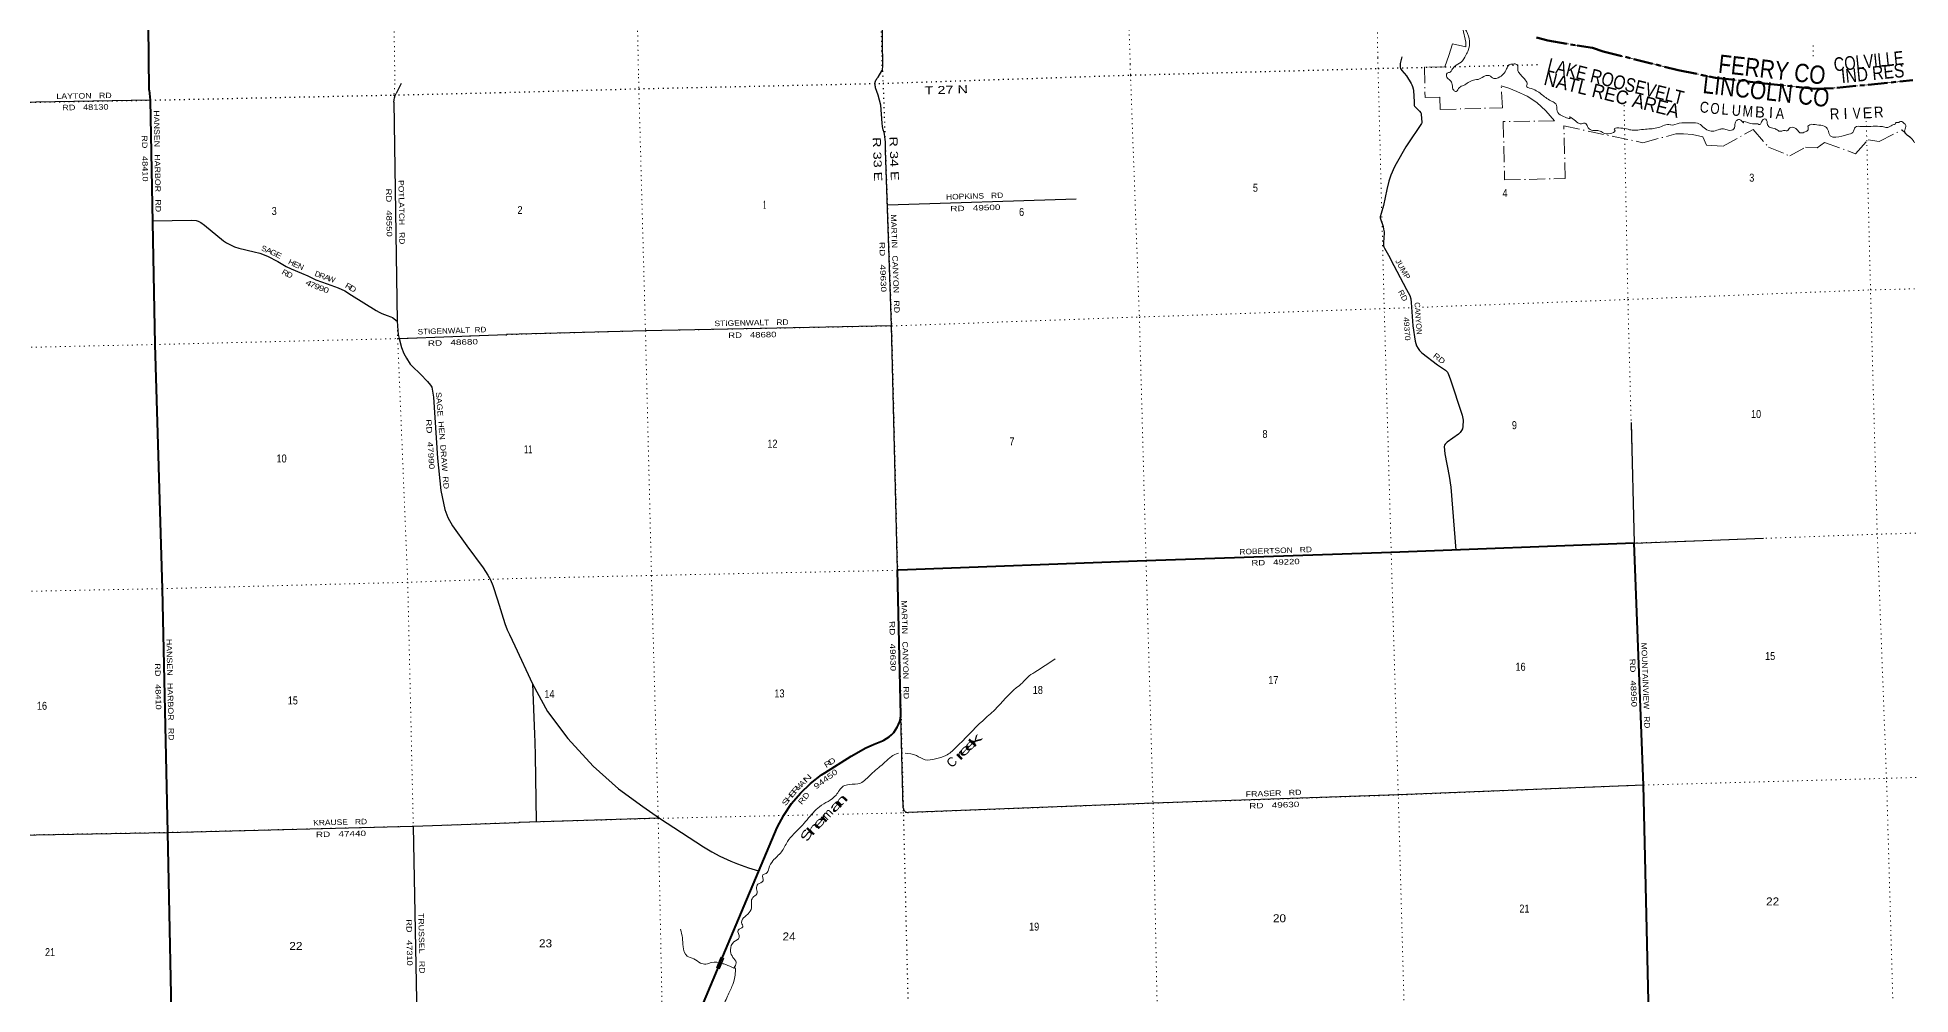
# Model space of a CAD drawing. Header units: feet. Extents: x 493183 to 745759, y 5472 to 195788.
# Drawn here: x 576721 to 617686, y 125339 to 146274 of the extents above; entities that cross this region are included whole.
import ezdxf
from ezdxf.enums import TextEntityAlignment as Align

# ---------------------------------------------------------------- set-up
doc = ezdxf.new("R2010")
doc.units = ezdxf.units.FT
doc.header["$LTSCALE"] = 70
for name, pattern in [('DOT_DASHED', [7.7, 5, -1.2, 0.3, -1.2]), ('DOTTED', [1.5, 0.3, -1.2]), ('LONG_DASH_SHORT_DASH', [9.9, 6, -1.2, 1.5, -1.2])]:
    doc.linetypes.add(name, pattern=pattern)
for name, color, linetype, lineweight in [('11', 7, 'LONG_DASH_SHORT_DASH', 60), ('26', 7, 'Continuous', 40), ('27', 7, 'Continuous', 13), ('29', 7, 'Continuous', 25), ('39', 7, 'Continuous', 13), ('44', 7, 'DOT_DASHED', 13), ('6', 7, 'DOTTED', 25), ('61', 7, 'Continuous', 13), ('7', 7, 'DOTTED', 13)]:
    doc.layers.add(name, color=color, linetype=linetype, lineweight=lineweight)
for name, color, linetype in [('12', 7, 'Continuous'), ('30', 7, 'Continuous'), ('41', 7, 'Continuous')]:
    doc.layers.add(name, color=color, linetype=linetype)

msp = doc.modelspace()

# ---------------------------------------------------------------- linework, layer by layer
at = {"layer": '11'}
for points in [[(609506.44, 146274.77), (609754.05, 146211.1), (610392.54, 146097.42), (610731.89, 146046.9), (610960.62, 145969.26)], [(610960.62, 145969.26), (612603.27, 145560.39), (613423.38, 145391.81), (614495.53, 145270.3), (615584.87, 145148.55), (616071.74, 145171.02), (617736.43, 145337.94)]]:
    msp.add_lwpolyline(points, dxfattribs=at)
at = {"layer": '26'}
for points in [[(579163.69, 145124.24), (579142.6, 147247.8)], [(579163.69, 145124.24), (579188.93, 144903.73), (579286.78, 139557.42), (579446.86, 134217), (579564.41, 128885.38), (579675.21, 123577.74)], [(612465.68, 103346.6), (612367.96, 108615.94), (612276.11, 113815.66), (612278.84, 113866.12), (612146.92, 119213.97), (611970.72, 124560.7), (611846.54, 129920.84), (611643.51, 135214.47), (606327.29, 135006.57), (600966.11, 134823.72), (595553.96, 134619.72), (595528.96, 134618.78)], [(593940.5, 130191.45), (594518.3, 130555.37), (594840.07, 130732.79), (594953.13, 130785.16), (595020.82, 130814.65), (595200.36, 130890.88), (595228.72, 130903.58), (595289.62, 130936.6), (595346.74, 130975.8), (595399.44, 131020.76), (595447.16, 131070.98), (595489.36, 131125.91), (595525.59, 131184.96), (595555.45, 131247.47), (595578.61, 131312.75), (595594.83, 131380.1), (595603.91, 131448.78), (595528.96, 134618.78)], [(592897.62, 128995.48), (593041.27, 129263.14), (593212.11, 129514.31), (593408.27, 129746.25), (593627.6, 129956.42), (593867.69, 130142.51), (593940.5, 130191.45)], [(590406.57, 123880.14), (590421.26, 123884.58), (590513.12, 123923.19), (590600.45, 123971.19), (590682.27, 124028.06), (590757.71, 124093.17), (590825.92, 124165.81), (590886.17, 124245.19), (590937.8, 124330.42), (590944.41, 124342.98), (591592.89, 125887.64), (591603.39, 125912.64), (591710.66, 126168.16), (592897.62, 128995.48)]]:
    msp.add_lwpolyline(points, dxfattribs=at)
at = {"layer": '29'}
for p, q in [((584678.81, 145270.58), (584564.09, 145050.84)), ((579188.93, 144903.73), (574028.85, 144812.79)), ((584516.5, 144861.12), (584591.36, 140065.2)), ((595316.64, 142614.99), (599434.36, 142746.03)), ((579237.24, 142264.27), (580095.24, 142277.37)), ((584628.59, 139691.56), (584641.28, 139691.93)), ((584629.71, 139691.51), (586982.61, 139773.36)), ((586971.38, 139759.87), (586973.51, 139755.9)), ((587550.81, 132137.58), (587591.89, 131035.27)), ((587608.1, 130571.27), (587630.1, 129116.25)), ((590324.04, 129193.6), (587248.53, 129103.94)), ((584940.4, 129020.55), (585042.39, 123670.33))]:
    msp.add_line(p, q, dxfattribs=at)
for points in [[(595160.84, 148835.83), (595200.86, 145652.13), (595198.65, 145632.73), (595186.1, 145545.51)], [(606558.67, 145849.89), (606525.36, 145707.19), (606522.01, 145679.89), (606522.02, 145648.11), (606524.25, 145624.7), (606534.28, 145594.6), (606544.29, 145572.87), (606559.91, 145550), (606660.18, 145434.63), (606767.15, 145269.64), (606781.65, 145241.22), (606795.02, 145202.2), (606809.51, 145148.69), (606816.18, 145113.57), (606829.55, 144868.31), (606829.55, 144796.97), (606832.92, 144786.37), (606840.71, 144773.55), (606869.67, 144739), (606945.44, 144658.73), (606972.2, 144623.61), (606982.23, 144608), (606985.56, 144591.84), (606996.72, 144417.93), (606995.61, 144406.79), (606990.01, 144395.64), (606945.44, 144328.75), (606718.12, 143989.85), (606646.81, 143882.83), (606437.32, 143512.72), (606401.17, 143445.55)], [(595052.52, 145175.39), (595045.63, 145195.13), (595040.84, 145215.48), (595038.2, 145236.22), (595037.75, 145257.12), (595039.48, 145277.95), (595043.38, 145298.49), (595049.41, 145318.51), (595057.49, 145337.79), (595067.55, 145356.12), (595079.47, 145373.3), (595093.12, 145389.13), (595100.44, 145398.83), (595104.91, 145404.52), (595186.1, 145545.51)], [(584516.5, 144861.12), (584521.85, 144910.98), (584528.53, 144955.53), (584544.12, 145003.43), (584564.09, 145050.84)], [(595166.34, 144789.8), (595110.79, 145010.36), (595052.52, 145175.39)], [(595166.34, 144789.8), (595110.79, 145010.36), (595052.52, 145175.39)], [(595237.2, 144193.34), (595217.39, 144256.27), (595202.68, 144327.03), (595195.45, 144398.94), (595166.34, 144789.8)], [(595528.96, 134618.78), (595399.16, 139962.65), (595266.31, 143801.21), (595264.25, 143980.59), (595243.45, 144158.78), (595237.2, 144193.34)], [(606401.17, 143445.55), (606318.11, 143259.11), (606275.76, 143133.15), (606228.96, 142946.97), (606162.11, 142599.15), (606108.62, 142425.24), (606088.56, 142351.66), (606087.45, 142329.92), (606090.79, 142304.84), (606148.73, 142135.39), (606162.11, 142078.53), (606171.02, 142022.79), (606171.02, 141992.69), (606157.65, 141787.57), (606158.77, 141742.4), (606162.11, 141718.99), (606169.91, 141692.24), (606179.93, 141667.17), (606295.83, 141462.58), (606315.71, 141427.54)], [(580095.24, 142277.37), (580192.11, 142268.96), (580238.87, 142256.71), (580294.54, 142226.64), (580376.92, 142167.6), (580786.63, 141829), (580857.88, 141781.11), (580929.13, 141744.35), (581027.11, 141696.45), (581125.08, 141664.15), (581463.53, 141588.41), (581583.77, 141557.22)], [(581583.77, 141557.22), (581755.22, 141487.05), (581977.89, 141373.44), (582158.25, 141266.51), (582269.58, 141213.05), (582496.7, 141121.71), (582634.75, 141057.11), (582763.9, 140994.73), (582808.43, 140975.8), (583060.04, 140885.58), (583294.1, 140797.52)], [(606315.71, 141427.54), (606665.78, 140760.23), (606737.1, 140626.46), (606757.16, 140558.46), (606763.84, 140474.84), (606799.5, 139966.48), (606852.99, 139627.58), (606879.73, 139531.71), (606915.39, 139469.28), (606948.82, 139429.15), (606995.62, 139377.86), (607343.28, 139110.31), (607512.67, 138994.36), (607557.23, 138949.77), (607583.98, 138905.18), (607619.63, 138807.08), (607878.15, 138013.33), (607900.44, 137905.19), (607895.98, 137763.61), (607884.84, 137713.44), (607864.78, 137673.31), (607835.81, 137630.95), (607797.92, 137594.16), (607548.32, 137424.7), (607505.98, 137381.23), (607494.83, 137358.93), (607485.91, 137326.6), (607503.74, 137166.07), (607592.89, 136675.55), (607628.55, 136434.75), (607739.93, 135058.66)], [(583294.1, 140797.52), (583443.03, 140730.75), (583592.21, 140639.42), (584131.06, 140298.59), (584193.41, 140262.94), (584255.75, 140233.99), (584371.54, 140193.89), (584449.47, 140164.93), (584482.87, 140144.88), (584591.36, 140065.2)], [(584591.36, 140065.2), (584600.89, 139861.97), (584609.8, 139778.44), (584629.71, 139691.51)], [(584629.71, 139691.51), (584683.28, 139491.07), (584734.49, 139362.98), (584794.61, 139259.39), (584874.77, 139131.3), (584914.85, 139085.63), (585097.43, 138907.42), (585248.85, 138751.48), (585315.65, 138666.84), (585342.37, 138622.28), (585355.73, 138582.18), (585380.79, 138406.29)], [(595399.16, 139962.65), (590017.79, 139859.91), (586982.61, 139773.36)], [(585380.79, 138406.29), (585470.97, 137071.44), (585541.5, 136360.83)], [(611574.93, 137854.59), (611643.51, 135214.47), (614467.39, 135318.77)], [(585541.5, 136360.83), (585631.84, 135949.09), (585694.19, 135773.11), (585801.07, 135592.66), (586112.8, 135156.04), (586469.06, 134674.86), (586571.49, 134510.02), (586629.38, 134407.54), (586678.37, 134287.26), (586780.8, 133970.92), (586941.11, 133454.1), (586994.55, 133318.23), (587047.99, 133213.51), (587159.6, 132968.28)], [(587159.6, 132968.28), (587550.81, 132137.58), (587874.08, 131527.34), (588319.81, 130938.72), (588872.5, 130332.26), (589425.2, 129841.74), (589960.07, 129449.33), (590324.04, 129193.6)], [(595655.58, 129423.8), (595605.42, 131433.37), (595601.99, 131397.82)], [(611846.54, 129920.84), (606482.12, 129707.67), (601118.98, 129522.76), (595770.19, 129319.57)], [(558233.26, 128422.42), (563616.34, 128590.04), (568877.96, 128645.22), (574229.46, 128791.74), (579564.41, 128885.38), (584940.4, 129020.55), (587248.53, 129103.94)], [(590324.04, 129193.6), (591283.87, 128568.62), (591466.62, 128457.14), (591644.91, 128363.49), (591885.6, 128256.47), (592032.69, 128198.5), (592273.38, 128109.31), (592493.39, 128046.72)], [(595655.58, 129423.8), (595671, 129373.69), (595681.02, 129354.74), (595696.63, 129340.8), (595708.88, 129331.33), (595730.05, 129324.64), (595750.11, 129321.29), (595770.19, 129319.57)]]:
    msp.add_lwpolyline(points, dxfattribs=at)
msp.add_arc((626244.76, 132153.07), 38669.03, 181.65648, 182.34441, dxfattribs=at)
at = {"layer": '39'}
for points in [[(606291.14, 151852.41), (606400.31, 151749.73), (606494.35, 151505.48), (606419.13, 151437.34), (606287.78, 151351.89), (606250.44, 151211.88), (606099.07, 150837.45), (606053.53, 150703.33), (606070.25, 150394.93), (606093.37, 150070.52), (606219.58, 149738.15), (606285.73, 149477.18), (606290.87, 149332), (606255.93, 149173.88), (606308.94, 149148.74), (606460.37, 149050.97), (606516.7, 148777.69), (606449.94, 148691.56), (606442.59, 148564.28), (606435.91, 148499.57), (606391.04, 148428.01), (606387.48, 148405.74), (606468.6, 148387.24), (606563.38, 148296.37), (606653.26, 148245.76), (606788.36, 148062.9), (606827.09, 147950.69), (606901.38, 147780.7), (606946.12, 147670.64), (607026.83, 147577.46), (607091.55, 147383.06), (607126.16, 147087.14), (607235.61, 146877.51), (607314.3, 146784.3), (607466.73, 146640.13), (607567.56, 146549.39), (607681.44, 146789.86), (607827.28, 146764.62), (607875.04, 146608.21), (607974.18, 146408.46), (608039.38, 146191.87), (608013.42, 145991.56), (607959.77, 145887.81)], [(607959.77, 145887.81), (607855.3, 145733.78), (607712.7, 145639.45), (607652.23, 145563.34), (607617.14, 145518.1), (607551.39, 145490.23), (607543.51, 145405.37), (607613.66, 145340.65), (607662.5, 145243.13), (607695.92, 145119.02), (607748.93, 145094.17), (607821.22, 145180.66), (607906.74, 145223.15), (608013.82, 145288.35), (608127.31, 145339.62), (608257.53, 145367.12), (608384.69, 145434.85), (608473.21, 145439.12), (608571.44, 145379.14), (608669.76, 145393.74), (608778.54, 145471.08), (608852.13, 145585.82), (608904.29, 145671.8), (608994.4, 145692.24), (609073.17, 145684.16), (609096.35, 145644.44), (609096.73, 145551.74), (609138.85, 145480.25), (609290.73, 145292.65), (609299.88, 145250.55), (609288.63, 145218.02), (609388.92, 145156.07), (609634.27, 145015.19), (609845.39, 144873.43), (609925.19, 144825.07), (609957.58, 144662.64), (610067.07, 144556.59), (610237.09, 144524.64), (610234.97, 144528.62), (610382.65, 144425.55), (610488.37, 144387.93), (610572.65, 144400.16), (610620.87, 144326.81), (610707.54, 144246.38), (610846.74, 144237.83), (610940.22, 144205.95), (610993.38, 144175.05), (611214.95, 144253.25), (611212.88, 144255.22), (611431.72, 144282.96), (611565.5, 144250.08), (611887.31, 144268.36), (612172.41, 144303.83), (612434.75, 144362.91), (612440.84, 144361.05), (612629.17, 144400.11), (612838.57, 144403.43), (613028.04, 144398.17), (613265.74, 144240.97), (613382.91, 144227.83), (613512.86, 144265.4), (613595.18, 144275.56), (613700.74, 144243.98), (613822.85, 144273.29), (613849.77, 144400.95), (613886.51, 144460.34), (613973.01, 144464.56), (614030.88, 144407.58), (614028.66, 144415.59), (614180.3, 144393.25), (614345.78, 144381.33), (614390.37, 144370.38), (614429.12, 144429.81), (614475.92, 144489.45), (614518.3, 144486.5), (614559.71, 144364.61), (614615.67, 144303.55), (614729.23, 144274.2), (614808.98, 144227.85), (614867.51, 144223.3), (614943.63, 144239.34), (614990.24, 144228.44), (615015.68, 144257.3), (615044.89, 144296.34), (615147.55, 144298.96), (615205.1, 144254.06), (615265.14, 144191.1), (615287.44, 144185.62), (615381.47, 144210.18), (615444.9, 144250.09), (615438.74, 144332.57)], [(615438.74, 144332.57), (615480.23, 144363.86), (615639.46, 144359.85), (615799.21, 144335.7), (615879.79, 144257.13), (615931.63, 144121.4), (616053.24, 144092.24), (616303.55, 144149), (616423.13, 144198.41), (616480.61, 144312.74), (616613.2, 144326.19), (616820.58, 144329.46), (617015.99, 144328.38), (617123.09, 144314.99), (617171.71, 144304.13), (617235.6, 144325.91), (617281.17, 144355.29), (617316.99, 144372.33), (617351.05, 144379.24), (617368.29, 144413.94), (617396.47, 144414.66), (617428.62, 144417.5), (617466.35, 144438.61), (617531.59, 144408.02), (617583.58, 144344.85), (617557.84, 144249.47), (617573.9, 144173.28), (617641.83, 144116.56), (617701.46, 144069.71), (617774.07, 143969.81)], [(598980.87, 132685.1), (598533.28, 132389.51), (598371.03, 132276.54), (598261.37, 132154.84), (598133.08, 132052.81), (597660.13, 131569.14), (597394.42, 131328.57), (596797.46, 130732.9), (596588.2, 130568.35), (596360.49, 130494.02), (596133.35, 130476.15), (595943.7, 130566.05), (595694.41, 130622.11)], [(595549.38, 130617.93), (595509.63, 130605.38), (595360.85, 130516.95), (595219.14, 130388.37), (594951.1, 130159.84), (594718.46, 129964.46), (594475.52, 129934.09), (594343.61, 129894.45), (594185.45, 129700.97), (593825.39, 129447.92), (593554.78, 129162.89), (593417.72, 129010.25), (593126.01, 128684.37), (592990.82, 128459.22), (592806.49, 128265.07), (592716.14, 128097.5), (592656.55, 127987.14), (592584.81, 127957.1), (592589.41, 127823.68), (592474.09, 127752.37), (592448.93, 127653.8), (592455.22, 127540.55), (592364, 127459.69), (592336.66, 127348.14), (592337.61, 127233.28), (592264.43, 127104.31), (592193.15, 127041.39), (592119.76, 126915.55), (592144.92, 126816.98), (592045.33, 126748.82), (592070.49, 126589.43), (591953.08, 126488.76), (591877.6, 126316.78), (591911.52, 126182.42), (591990.97, 126069.56), (591985.36, 125974.69), (591952.65, 125915.41), (591954.61, 125917.47), (591973.58, 125728.5), (591908.59, 125515.21), (591800.09, 125270.59), (591656.45, 124982.74), (591543.58, 124594.9), (591549.22, 124532.57), (591601.26, 124467.38), (591570.82, 124398.08), (591509.39, 124436.82), (591441.99, 124394.8), (591439.02, 124275.8), (591458.86, 124131.19), (591325.42, 123994.77), (591187.74, 123929.81)], [(591690.12, 126020.09), (591465.97, 126042.09), (591340.04, 126004.62), (591224.63, 126027.88), (591073.23, 126118.76), (590930.61, 126181.64), (590840.72, 126386.95), (590825.66, 126580.05), (590784.6, 126766.45)], [(591952.86, 125917.67), (591773.38, 125993.48), (591690.12, 126020.09)]]:
    msp.add_spline(points, degree=3, dxfattribs=at)
at = {"layer": '44'}
for points in [[(607892.97, 146461.79), (607963.15, 146169.91), (607961.16, 146065.39), (607671.62, 146135.75), (607588.23, 145877.73)], [(609506.44, 146274.77), (609754.05, 146211.1), (610392.54, 146097.42), (610731.89, 146046.9), (610960.62, 145969.26)], [(607588.23, 145877.73), (607503.89, 145632.6), (607058.41, 145622.91), (607067.72, 144960.32), (607387.67, 144967.84), (607399.29, 144696.51), (608759.04, 144738.07), (608734.56, 145217.38), (608898.44, 145165.52), (609077.05, 145092.38), (609301.31, 144991.1), (609514.18, 144852.12), (609708.05, 144669.38), (609899.73, 144451.72), (608778.44, 144434.04), (608807.4, 143157.68), (610132.22, 143188.69), (610105.05, 144340.43), (611829.13, 143971.61), (612554.68, 144165.77), (612721.83, 144169.36), (612919.39, 144152.02), (613139.83, 144097.44), (613225.56, 143915.52), (613586.32, 143897.67), (614244.46, 144261.98), (614581.49, 143872.82), (615043.91, 143683.41), (615391.01, 143870.92), (615640.87, 143861.2), (615805.95, 143978.99), (616480.82, 143730.82), (616757.41, 144036.02), (617001.72, 143997.99), (617494.68, 144250.55), (617564.99, 144187.04), (617603.27, 144145.64), (617662.35, 144104.33), (617701.27, 144069.98)], [(610954.05, 145970.9), (612603.27, 145560.39), (613423.38, 145391.81), (614495.53, 145270.3), (615584.87, 145148.55), (616071.74, 145171.02), (617736.43, 145337.94)]]:
    msp.add_lwpolyline(points, dxfattribs=at)
at = {"layer": '6'}
for points in [[(595200.39, 145545.86), (595090.63, 150577.86), (595038.14, 155926.33), (594784.99, 161222.22), (594680.44, 163442.51)], [(586839.12, 145069.15), (589873.18, 145153.02), (595213.88, 145270.85), (600625.48, 145450.95), (606039.98, 145596.86), (609552.65, 145680.25)], [(595200.39, 145545.86), (595213.88, 145270.85), (595399.16, 139962.65), (595528.96, 134618.78), (595787.48, 123973.33), (595923.2, 118712.25), (596056.37, 113316.05), (596208.26, 107974.76), (596360.21, 102631.45), (596452.43, 99660.13)], [(555963.45, 144410.37), (557921.11, 144476.93), (563252.62, 144618.82), (568520.16, 144678.2), (573833.87, 144809.49), (579188.93, 144903.73), (584515.3, 145015.25), (586839.12, 145069.15)]]:
    msp.add_lwpolyline(points, dxfattribs=at)
at = {"layer": '61'}
msp.add_line((591568.12, 125927.62), (591665.82, 126157.74), dxfattribs=at)
for points in [[(591734.86, 126128.43), (591637.15, 125898.31), (591603.39, 125912.64), (591568.12, 125927.62)], [(591665.82, 126157.74), (591700.16, 126143.16), (591734.86, 126128.43)]]:
    msp.add_lwpolyline(points, dxfattribs=at)
msp.add_lwpolyline([(591697.03, 126135.8), (591670.06, 126147.25), (591578.61, 125931.86), (591606.52, 125920), (591632.91, 125908.8), (591724.37, 126124.19)], close=True, dxfattribs=at)
at = {"layer": '7'}
for p, q in [((606034.11, 145835.71), (605950.27, 150910.95)), ((615556.31, 145865.34), (615555.65, 146094.79))]:
    msp.add_line(p, q, dxfattribs=at)
for points in [[(600618.87, 145690.18), (600470.55, 150763.61), (600402.71, 156075.44), (600116.46, 161408.99), (600028.69, 163879.82)], [(584104.51, 162393.07), (584135.91, 160811.61), (584324.02, 155535.81), (584457.24, 150285.27), (584539.69, 145266.39)], [(589365.38, 162580.2), (589435.43, 160938.22), (589677.89, 155670.36), (589758.77, 150409.25), (589867.65, 145405.11)], [(579163.69, 145124.24), (579112.28, 150274.34), (579036.71, 154125.96)], [(607094.81, 104539.18), (607000.13, 108378.5), (606909.04, 113705.22), (606759.68, 119026.43), (606629.72, 124376.35), (606482.12, 129707.67), (606327.29, 135006.57), (606175.55, 140341.82), (606175.55, 140341.82), (606039.98, 145596.86), (606034.11, 145835.71)], [(600618.87, 145690.18), (600625.48, 145450.95), (600820.41, 140159.12), (600966.11, 134823.72), (601118.98, 129522.76), (601226.64, 124178.32), (601398.14, 118857.68), (601558.55, 113498.46), (601659.45, 108182.07), (601785.38, 102832.05), (601878.2, 99804.66)], [(580493.48, 99250.66), (580379.98, 102213.97), (580256, 107491), (579964.08, 112865.74), (579835.94, 118215.18), (579675.21, 123577.74), (579564.41, 128885.38), (579446.86, 134217), (579286.78, 139557.42), (579188.93, 144903.73), (579163.69, 145124.24)], [(584539.69, 145266.39), (584515.3, 145015.25), (584598.54, 139686.63), (584818.71, 134356.08), (584940.4, 129020.55), (585042.39, 123670.33), (585138.42, 118317.92), (585279.74, 112999.1), (585592.65, 107663.27), (585720.91, 102309.81), (585856.01, 99382.16)], [(589867.65, 145405.11), (589873.18, 145153.02), (590017.79, 139859.91), (590149.86, 134506.02), (590297, 129192.82), (590406.94, 123838.36), (590508.3, 118503.84), (590508.3, 118503.84), (590680.79, 113144.93), (590801.8, 110497.54)], [(611421.53, 144789.75), (611504.05, 140541.98), (611643.51, 135214.47), (611846.54, 129920.84), (611970.72, 124560.7), (612146.92, 119213.97), (612278.84, 113866.12), (612371.83, 108622.09), (612456.05, 103909.02)], [(617863.41, 100238.04), (617781.77, 103479.15), (617682.63, 108805.67), (617654.58, 113225.61), (617649.62, 114067.35), (617481.93, 119396.15), (617311.97, 124734.98), (617160.29, 130068.21), (616958.07, 135408.23), (616810.16, 140751.64), (616718.23, 144446.42)], [(607009.79, 140373.16), (611504.05, 140541.98), (616810.16, 140751.64), (617861.92, 140777.59)], [(586982.61, 139773.36), (590017.79, 139859.91), (595399.16, 139962.65), (600820.41, 140159.12), (606175.55, 140341.82), (606805.26, 140365.47)], [(556090.54, 139101.79), (558024.64, 139142.87), (563327.58, 139298.01), (568623.03, 139366.29), (573958.58, 139439.8), (579286.78, 139557.42), (584598.54, 139686.63), (586982.61, 139773.36)], [(618008.87, 135437.51), (616958.07, 135408.23), (611643.51, 135214.47), (606327.29, 135006.57), (600966.11, 134823.72), (595528.96, 134618.78), (590149.86, 134506.02), (587120.53, 134438.67)], [(587120.53, 134438.67), (584818.71, 134356.08), (579446.86, 134217), (574092.1, 134112.69), (568781.63, 134007.7), (563450.23, 133930.28), (558121.5, 133762.28), (556224.21, 133704.61)], [(594229.05, 129281.07), (595645.7, 129312.87), (601118.98, 129522.76), (606556.42, 129704.88), (611846.54, 129920.84), (617160.29, 130068.21), (618155.73, 130100.33)], [(556356.37, 128367.5), (558233.26, 128422.42), (563588.12, 128591.21), (568877.96, 128645.22), (574229.46, 128791.74), (579564.41, 128885.38), (584940.4, 129020.55), (587260.31, 129103.98)], [(587260.31, 129103.98), (590297, 129192.82), (593810.86, 129271.69)]]:
    msp.add_lwpolyline(points, dxfattribs=at)

# ---------------------------------------------------------------- texts
at = {"layer": '12', "width": 0.85}
for s, p in [('FERRY CO', (613466.81, 145506.29)), ('FERRY CO', (613466.81, 145506.29)), ('LINCOLN CO', (613126.12, 145060.19)), ('LINCOLN CO', (613126.12, 145060.19))]:
    msp.add_text(s, height=400, rotation=353.534, dxfattribs=at).set_placement(p)
at = {"layer": '27'}
for s, rotation, width, p in [('HANSEN   HARBOR   RD', 271.049, 1.2, (579264.42, 144678.41)), ('RD   48410', 271.049, 1.25, (579002.89, 144135.32)), ('ROBERTSON   RD', 1.953, 1.15, (603007.98, 134963.4)), ('RD   49220', 1.953, 1.3, (603272.53, 134718.83)), ('MARTIN   CANYON   RD', 271.354, 1.2, (595615.56, 133960.77)), ('RD   49630', 271.391, 1.35, (595351.97, 133507.75)), ('HANSEN   HARBOR   RD', 271.263, 1.2, (579541.12, 133117.48)), ('MOUNTAINVIEW   RD', 272.196, 1.15, (611797.22, 133033.14)), ('RD   48410', 271.263, 1.25, (579288.93, 132583.56)), ('RD   48950', 272.196, 1.3, (611543.17, 132682.06)), ('94450', 36.779, 1.35, (593753.86, 129824.22)), ('RD', 49.778, 1.25, (593434.59, 129483.14))]:
    msp.add_text(s, height=120, rotation=rotation, dxfattribs=dict(at, width=width)).set_placement(p)
for s, rotation, width, p in [('R', 32.204, 1.3, (594033.3, 130332.63)), ('D', 32.204, 1.3, (594129.25, 130393.06)), ('R', 49.778, 1.5, (593348.23, 129781.99)), ('N', 43.778, 1.65, (593599.58, 130026.24)), ('S', 55.777, 1.45, (593132, 129520.2)), ('H', 49.778, 1.45, (593204.7, 129610.43)), ('E', 49.778, 1.65, (593278.35, 129697.1))]:
    msp.add_text(s, height=120, rotation=rotation, dxfattribs=dict(at, width=width)).set_placement(p, align=Align.CENTER)
for s, p in [('M', (593409.02, 129843.92)), ('A', (593487.22, 129916.38))]:
    msp.add_text(s, height=120, rotation=43.778, dxfattribs=at).set_placement(p, align=Align.CENTER)
at = {"layer": '30'}
for s, rotation, width, p in [('LAYTON   RD', 1.01, 1.2, (577135.94, 144927.51)), ('RD   48130', 1.01, 1.25, (577261.82, 144679.74)), ('POTLATCH   RD', 270.894, 1.15, (584615.1, 143152.74)), ('RD   48550', 270.894, 1.3, (584343.11, 142968.84)), ('HOPKINS   RD', 1.823, 1.15, (596593.88, 142725.67)), ('RD   49500', 1.823, 1.35, (596687.02, 142467.9)), ('MARTIN   CANYON   RD', 271.999, 1.2, (595384.01, 142403.36)), ('RD   49630', 271.999, 1.35, (595132.1, 141798.63)), ('JUMP', 299.568, 1.1, (606412.97, 141384.73)), ('RD', 297.681, 1.1, (606472.91, 140713.89)), ('STIGENWALT   RD', 1.094, 1.15, (591528.49, 139958.76)), ('49370', 274.013, 1.15, (606596, 140152.2)), ('STIGENWALT  RD', 1.992, 1.1, (585039.75, 139775.82)), ('RD   48680', 1.094, 1.3, (591828.99, 139698.43)), ('RD   48680', 1.992, 1.35, (585260.74, 139523.38)), ('RD', 322.419, 1.2, (607231.54, 139290.23)), ('SAGE  HEN  DRAW  RD', 274.72, 1.2, (585431.73, 138513.82)), ('RD   47990', 273.865, 1.35, (585215.06, 137918.73)), ('FRASER   RD', 1.975, 1.2, (603147.38, 129662.74)), ('RD   49630', 1.918, 1.35, (603224.05, 129404.99)), ('KRAUSE   RD', 1.44, 1.15, (582752.47, 129035.56)), ('RD   47440', 1.44, 1.35, (582812.27, 128779.06)), ('TRUSSEL   RD', 271.092, 1.2, (585050.69, 127123.01)), ('RD   47310', 271.092, 1.25, (584786.31, 126983.27))]:
    msp.add_text(s, height=120, rotation=rotation, dxfattribs=dict(at, width=width)).set_placement(p)
for s, rotation, width, p in [('S', 341.408, 1.05, (581657.75, 141598.9)), ('A', 337.898, 1.2, (581761.66, 141554.9)), ('G', 334.389, 1.05, (581858.64, 141512.93)), ('E', 331.879, 1.3, (581967.18, 141458.7)), ('H', 333.208, 1.1, (582249.06, 141299.15)), ('E', 335.378, 1.2, (582354.42, 141249.48)), ('N', 336.493, 1.1, (582458.82, 141205.79)), ('R', 331.208, 1.2, (582111.06, 141075.36)), ('D', 335.378, 1.1, (582213.44, 141026.21)), ('4', 333.507, 1.4, (582626.01, 140845.74)), ('7', 337.909, 1.3, (582718.23, 140805.43)), ('D', 337.909, 1.05, (582828.02, 141041.48)), ('A', 340.827, 1.15, (583033.5, 140960.93)), ('W', 340.827, 0.85, (583135.43, 140927.58)), ('9', 337.909, 1.3, (582815.08, 140768.15)), ('9', 340.827, 1.25, (582914.1, 140730.54)), ('0', 340.827, 1.35, (583015.76, 140692.48)), ('R', 329.138, 1.25, (583497.13, 140778.13)), ('D', 329.138, 1.25, (583589.92, 140724.52))]:
    msp.add_text(s, height=120, rotation=rotation, dxfattribs=dict(at, width=width)).set_placement(p, align=Align.CENTER)
msp.add_text('R', height=120, rotation=341.459, dxfattribs=at).set_placement((582930.35, 141001.57), align=Align.CENTER)
msp.add_text('CANYON', height=120, rotation=274.013, dxfattribs=at).set_placement((606835.82, 140477.37))
at = {"layer": '41'}
for s, height, rotation, width, p in [('C', 240, 354.548, 0.85, (613166.05, 144628.5)), ('O', 240, 354.548, 0.8, (613398.94, 144601.34)), ('L', 240, 355.943, 0.85, (613621.9, 144584.08)), ('U', 240, 355.943, 0.85, (613869.57, 144560.12)), ('M', 240, 355.943, 0.85, (614118.58, 144543.53)), ('A', 240, 357.338, 0.85, (614824.8, 144492.94)), ('R', 240, 1.705, 0.9, (616028.15, 144482.88)), ('V', 240, 1.705, 0.8, (616511.28, 144497.27)), ('R', 240, 3.1, 0.9, (616995.98, 144522.21)), ('r', 200, 45.015, 2.25, (596963.67, 130511.33)), ('r', 200, 45.015, 2.25, (596963.67, 130511.33)), ('e', 200, 45.435, 2.05, (597067.45, 130619.19)), ('e', 200, 46.435, 2, (597186.45, 130734.48)), ('k', 200, 47.075, 2.2, (597300.55, 130834.3)), ('a', 200, 45.83, 2.1, (594248.48, 129407.06)), ('a', 200, 45.83, 2.1, (594248.48, 129407.06)), ('n', 200, 46.314, 2.1, (594359.68, 129508.5)), ('h', 200, 48.205, 2, (593763.73, 128907.06)), ('h', 200, 48.205, 2, (593763.73, 128907.06)), ('e', 200, 48.129, 1.9, (593881.77, 129034.38)), ('e', 200, 48.129, 1.9, (593881.77, 129034.38)), ('r', 200, 48.084, 2.1, (593999.47, 129148.23)), ('r', 200, 48.084, 2.1, (593999.47, 129148.23)), ('S', 200, 61.883, 1.5, (593625.5, 128780.43)), ('S', 200, 61.883, 1.5, (593625.5, 128780.43))]:
    msp.add_text(s, height=height, rotation=rotation, dxfattribs=dict(at, width=width)).set_placement(p, align=Align.CENTER)
for s, height, rotation, p in [('B', 240, 357.338, (614386.66, 144522.27)), ('I', 240, 357.338, (614628.53, 144511.04)), ('I', 240, 1.705, (616266.43, 144490.08)), ('E', 240, 3.1, (616752.33, 144505.45)), ('C', 200, 44.539, (596787.46, 130354.03)), ('m', 200, 47.143, (594067.29, 129220.44)), ('m', 200, 47.143, (594067.29, 129220.44))]:
    msp.add_text(s, height=height, rotation=rotation, dxfattribs=at).set_placement(p, align=Align.CENTER)
at = {"layer": '44'}
for s, rotation, width, p in [('COLVILLE', 5.726, 0.8, (616784.83, 145607.05)), ('NATL REC AREA', 346.022, 0.95, (611115.91, 144877.69)), ('LAKE ROOSEVELT', 346.022, 0.85, (611202.1, 145168.51)), ('IND RES', 5.726, 0.85, (616872.6, 145341.37))]:
    msp.add_text(s, height=300, rotation=rotation, dxfattribs=dict(at, width=width)).set_placement(p, align=Align.CENTER)
at = {"layer": '6', "width": 1.35}
for s, rotation, p in [('T 27 N', 1.906, (596125.98, 145025.56)), ('R 33 E', 271.999, (594988.8, 144089.28)), ('R 33 E', 271.999, (594988.8, 144089.28)), ('R 34 E', 271.999, (595353.53, 144103.79))]:
    msp.add_text(s, height=175, rotation=rotation, dxfattribs=at).set_placement(p)
at = {"layer": '7'}
for s, width, p in [('5', 0.85, (603302.31, 142899.48)), ('3', 0.85, (614158.46, 143119.83)), ('3', 0.85, (581843.45, 142390.13)), ('2', 0.85, (587218.63, 142412.86)), ('1', 0.4, (592590.97, 142526.03)), ('4', 0.85, (608761.64, 142782.89)), ('6', 0.85, (598188.74, 142369.67)), ('10', 0.85, (614197.26, 137949.72)), ('8', 0.85, (603511.33, 137513.64)), ('9', 0.85, (608966.78, 137706.04)), ('11', 0.65, (587360.41, 137177.13)), ('12', 0.85, (592684.73, 137300.15)), ('7', 0.85, (597977.51, 137349.76)), ('10', 0.85, (581949.55, 136977.2)), ('15', 0.85, (614504.66, 132656.27)), ('16', 0.85, (609045.95, 132421.34)), ('14', 0.85, (587806.51, 131823.81)), ('13', 0.85, (592838.15, 131838.36)), ('18', 0.85, (598488.22, 131914.21)), ('17', 0.85, (603639.05, 132129.66)), ('16', 0.85, (576708.99, 131566.92)), ('15', 0.85, (582195.07, 131684.53)), ('22', 1.1, (614526.69, 127287.91)), ('20', 1.1, (603740.85, 126919.88)), ('21', 0.85, (609130.98, 127131.53)), ('24', 1.1, (593016.15, 126521.63)), ('19', 0.85, (598407.99, 126736.84)), ('21', 0.85, (576886.12, 126178.96)), ('22', 1.1, (582229.51, 126313.71)), ('23', 1.1, (587689.71, 126371.29))]:
    msp.add_text(s, height=175, dxfattribs=dict(at, width=width)).set_placement(p)

doc.saveas('drawing.dxf')
